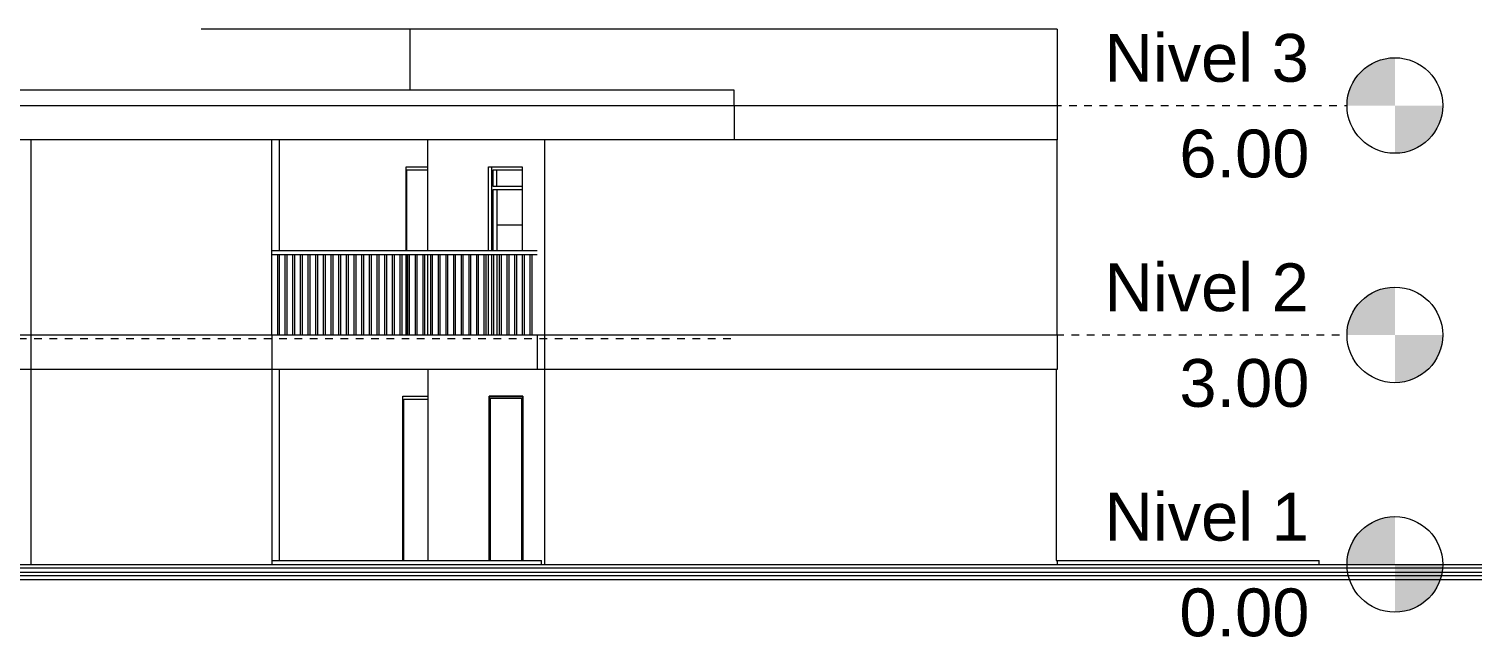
# Model space of a CAD drawing. Header units: metres. Extents: x 40 to 358, y -13 to 19.
# Drawn here: x 144.34 to 163.32, y -2.95 to 5 of the extents above; entities that cross this region are included whole.
import ezdxf

# ---------------------------------------------------------------- set-up
doc = ezdxf.new("R2010")
doc.units = ezdxf.units.M
doc.linetypes.add('Eje', pattern=[0.015, 0.003, -0.003, 0.006, -0.003])
for name, color, linetype, lineweight in [('A-BRND', 11, 'Continuous', 5), ('A-FLOR', 192, 'Continuous', 18), ('A-GENM', 13, 'Continuous', 5), ('A-MURO', 113, 'Continuous', 9), ('A-PISO', 51, 'Continuous', 9), ('A-PUER', 31, 'Continuous', 5), ('A-PUER-MARC', 31, 'Continuous', 5), ('A-PUER-VENT', 31, 'Continuous', 5), ('A-TEXT-NIVL', 51, 'Continuous', 5)]:
    doc.layers.add(name, color=color, linetype=linetype, lineweight=lineweight)
doc.styles.add('Arial', font='arial.ttf', dxfattribs={"height": 0.625})

# ---------------------------------------------------------------- blocks, each defined once
blk = doc.blocks.new('Railing - 20-V775-Fachada Norte- Acceso Principal')
at = {"layer": 'A-BRND'}
for p, q in [((77.269, 1), (77.269, 2.05)), ((77.289, 2.05), (77.289, 1))]:
    blk.add_line(p, q, dxfattribs=at)
blk = doc.blocks.new('Railing - Railing-1330874-Fachada Norte- Acceso Principal')
for p in [(0, 0), (0.1, 0), (0.2, 0), (0.3, 0), (0.4, 0), (0.5, 0), (0.6, 0), (0.7, 0), (0.8, 0), (0.9, 0), (1, 0), (1.1, 0), (1.2, 0), (1.3, 0), (1.4, 0), (1.5, 0), (1.6, 0), (1.7, 0), (1.8, 0), (1.9, 0), (2, 0), (2.1, 0), (2.2, 0), (2.3, 0), (2.4, 0), (2.5, 0), (2.6, 0), (2.7, 0), (2.8, 0), (2.9, 0), (3, 0), (3.1, 0), (3.2, 0), (3.3, 0)]:
    blk.add_blockref('Railing - 20-V775-Fachada Norte- Acceso Principal', p)
blk = doc.blocks.new('Top Rail Type - Top Rail_Internal_-1330960-Fachada Norte- Acceso Principal')
at = {"layer": 'A-BRND'}
for p, q in [((80.658, 2.1), (77.194, 2.1)), ((77.194, 2.05), (80.658, 2.05))]:
    blk.add_line(p, q, dxfattribs=at)
blk = doc.blocks.new('Puerta-Batiente-HojaLisa - 900x2200-1042033-Fachada Norte- Acceso Principal')
at = {"layer": 'A-PUER-MARC'}
for p, q in [((78.916, -1.95), (78.916, 0.16)), ((78.916, 0.16), (79.237, 0.16))]:
    blk.add_line(p, q, dxfattribs=at)
blk = doc.blocks.new('Puerta-Batiente-HojaLisa - 900x2200-V776-Fachada Norte- Acceso Principal')
at = {"layer": 'A-PUER'}
for p, q in [((80.045, 0.172), (80.045, -1.95)), ((80.458, 0.172), (80.045, 0.172)), ((80.458, -1.95), (80.458, 0.172))]:
    blk.add_line(p, q, dxfattribs=at)
at = {"layer": 'A-PUER-MARC'}
for p, q in [((80.032, 0.2), (80.032, -1.95)), ((80.472, 0.2), (80.032, 0.2)), ((80.472, -1.95), (80.472, 0.2)), ((80.045, -1.95), (80.045, 0.172)), ((80.045, 0.172), (80.458, 0.172)), ((80.458, 0.172), (80.458, -1.95))]:
    blk.add_line(p, q, dxfattribs=at)
blk = doc.blocks.new('Puerta-Batiente-ConVentanaSuperior - 900x2200-HojaConDilataciones_3_-1594236-Fachada Norte- Acceso Principal')
at = {"layer": 'A-PUER-MARC'}
for p, q in [((80.067, 2.1), (80.067, 3.2)), ((80.086, 2.94), (80.086, 3.16)), ((80.086, 3.16), (80.463, 3.16)), ((80.463, 2.94), (80.086, 2.94)), ((80.086, 2.1), (80.086, 2.9)), ((80.086, 2.9), (80.463, 2.9)), ((80.138, 2.1), (80.138, 2.9)), ((80.067, 1), (80.067, 2.05)), ((80.138, 1), (80.138, 2.05))]:
    blk.add_line(p, q, dxfattribs=at)
at = {"layer": 'A-PUER-VENT'}
blk.add_line((80.127, 3.16), (80.127, 2.94), dxfattribs=at)
blk = doc.blocks.new('2D-DilatacionPuertas - Lineal-1594273-Fachada Norte- Acceso Principal')
at = {"layer": 'A-GENM'}
blk.add_line((80.463, 2.434), (80.138, 2.434), dxfattribs=at)
blk = doc.blocks.new('Puerta-Batiente-HojaLisa - 900x2200-V777-Fachada Norte- Acceso Principal')
at = {"layer": 'A-PUER-MARC'}
for p, q in [((78.958, 2.1), (78.958, 3.16)), ((78.958, 3.16), (79.232, 3.16)), ((78.958, 1), (78.958, 2.05))]:
    blk.add_line(p, q, dxfattribs=at)
blk = doc.blocks.new('Level - 5mm-546738-Fachada Norte- Acceso Principal')
at = {"layer": 'A-TEXT-NIVL'}
h = blk.add_hatch(color=256, dxfattribs=at)
edge = h.paths.add_edge_path(flags=0)
edge.add_line((91.865, 1), (91.24, 1))
edge.add_arc((91.865, 1), 0.625, 90, 180, ccw=False)
edge.add_line((91.865, 1.625), (91.865, 1))
h = blk.add_hatch(color=256, dxfattribs=at)
edge = h.paths.add_edge_path(flags=0)
edge.add_line((91.865, 0.375), (91.865, 1))
edge.add_line((91.865, 1), (92.49, 1))
edge.add_arc((91.865, 1), 0.625, 270, 360, ccw=False)
blk.add_circle((91.865, 1), 0.625, dxfattribs=at)

msp = doc.modelspace()

# ---------------------------------------------------------------- linework, layer by layer
at = {"layer": 'A-FLOR'}
for p, q in [((163.319, -2.05), (122.219, -2.05)), ((122.219, -2.1), (163.319, -2.1))]:
    msp.add_line(p, q, dxfattribs=at)
at = {"layer": 'A-MURO'}
for p, q in [((157.77, 5), (146.587, 5)), ((149.316, 4.2), (149.316, 5)), ((157.77, 5), (157.77, 4)), ((153.547, 4.2), (122.208, 4.2)), ((153.547, 4), (153.547, 4.2)), ((157.599, 4), (157.77, 4)), ((144.358, 3.55), (144.358, 1)), ((147.51, 1), (147.51, 3.55)), ((147.606, 3.55), (147.606, 2.1)), ((149.549, 2.1), (149.549, 3.55)), ((151.072, 3.55), (151.072, 1)), ((157.77, 1), (157.77, 3.55)), ((149.263, 2.1), (149.263, 3.2)), ((149.263, 3.2), (149.549, 3.2)), ((150.339, 2.1), (150.339, 3.2)), ((150.339, 3.2), (150.779, 3.2)), ((150.779, 3.2), (150.779, 2.1)), ((147.606, 2.05), (147.606, 1)), ((149.263, 1), (149.263, 2.05)), ((149.549, 1), (149.549, 2.05)), ((150.339, 1), (150.339, 2.05)), ((150.779, 2.05), (150.779, 1)), ((144.358, 0.55), (144.358, -2)), ((147.51, 0.55), (147.51, -2)), ((147.608, -1.95), (147.608, 0.55)), ((149.553, -1.95), (149.553, 0.55)), ((151.072, 0.55), (151.072, -2)), ((157.761, -1.95), (157.761, 0.55)), ((149.222, -1.95), (149.222, 0.2)), ((149.222, 0.2), (149.553, 0.2)), ((150.348, -1.95), (150.348, 0.2)), ((150.348, 0.2), (150.788, 0.2)), ((150.788, 0.2), (150.788, -1.95))]:
    msp.add_line(p, q, dxfattribs=at)
at = {"layer": 'A-PISO'}
for p, q in [((118.583, 4), (157.599, 4)), ((153.547, 4), (153.547, 3.55)), ((157.599, 4), (157.77, 4)), ((157.77, 4), (157.77, 3.55)), ((157.77, 3.55), (118.583, 3.55)), ((117.783, 1), (157.77, 1)), ((144.358, 1), (144.358, 0.55)), ((147.51, 1), (147.51, 0.55)), ((150.974, 1), (150.974, 0.55)), ((151.072, 1), (151.072, 0.55)), ((157.77, 1), (157.77, 0.55)), ((157.77, 0.55), (117.783, 0.55)), ((122.22, -2), (163.319, -2)), ((147.51, -1.95), (151.03, -1.95)), ((151.03, -2), (151.03, -1.95)), ((157.755, -1.95), (161.191, -1.95)), ((157.767, -1.95), (157.767, -2)), ((161.191, -2), (161.191, -1.95)), ((163.319, -2.2), (121.231, -2.2)), ((163.319, -2.15), (122.22, -2.15))]:
    msp.add_line(p, q, dxfattribs=at)
at = {"layer": 'A-TEXT-NIVL', "linetype": 'Eje'}
for p, q in [((115.324, 4), (161.556, 4)), ((114.757, 1), (161.556, 1)), ((153.505, 0.95), (114.757, 0.95)), ((114.757, -2), (161.556, -2)), ((153.505, -2.05), (114.757, -2.05))]:
    msp.add_line(p, q, dxfattribs=at)

# ---------------------------------------------------------------- block references
at = {"layer": 'A-BRND'}
for name in ['Top Rail Type - Top Rail_Internal_-1330960-Fachada Norte- Acceso Principal', 'Railing - Railing-1330874-Fachada Norte- Acceso Principal']:
    msp.add_blockref(name, (70.316, 0), dxfattribs=at)
at = {"layer": 'A-GENM'}
msp.add_blockref('2D-DilatacionPuertas - Lineal-1594273-Fachada Norte- Acceso Principal', (70.316, 0), dxfattribs=at)
at = {"layer": 'A-PUER'}
for name in ['Puerta-Batiente-HojaLisa - 900x2200-V777-Fachada Norte- Acceso Principal', 'Puerta-Batiente-ConVentanaSuperior - 900x2200-HojaConDilataciones_3_-1594236-Fachada Norte- Acceso Principal', 'Puerta-Batiente-HojaLisa - 900x2200-V776-Fachada Norte- Acceso Principal', 'Puerta-Batiente-HojaLisa - 900x2200-1042033-Fachada Norte- Acceso Principal']:
    msp.add_blockref(name, (70.316, 0), dxfattribs=at)
at = {"layer": 'A-TEXT-NIVL'}
for p in [(70.316, 3), (70.316, 0), (70.316, -3)]:
    msp.add_blockref('Level - 5mm-546738-Fachada Norte- Acceso Principal', p, dxfattribs=at)

# ---------------------------------------------------------------- texts
at = {"layer": 'A-TEXT-NIVL', "char_height": 0.625, "attachment_point": 3, "line_spacing_factor": 0.941778, "style": 'Arial'}
for s, insert, width in [('Nivel 3', (161.057, 4.936), 3.19084), ('6.00', (161.065, 3.685), 2.0354), ('Nivel 2', (161.057, 1.936), 3.19084), ('3.00', (161.065, 0.685), 2.0354), ('Nivel 1', (161.057, -1.064), 3.19084), ('0.00', (161.065, -2.315), 2.0354)]:
    msp.add_mtext(s, dxfattribs=dict(at, insert=insert, width=width))

doc.saveas('drawing.dxf')
